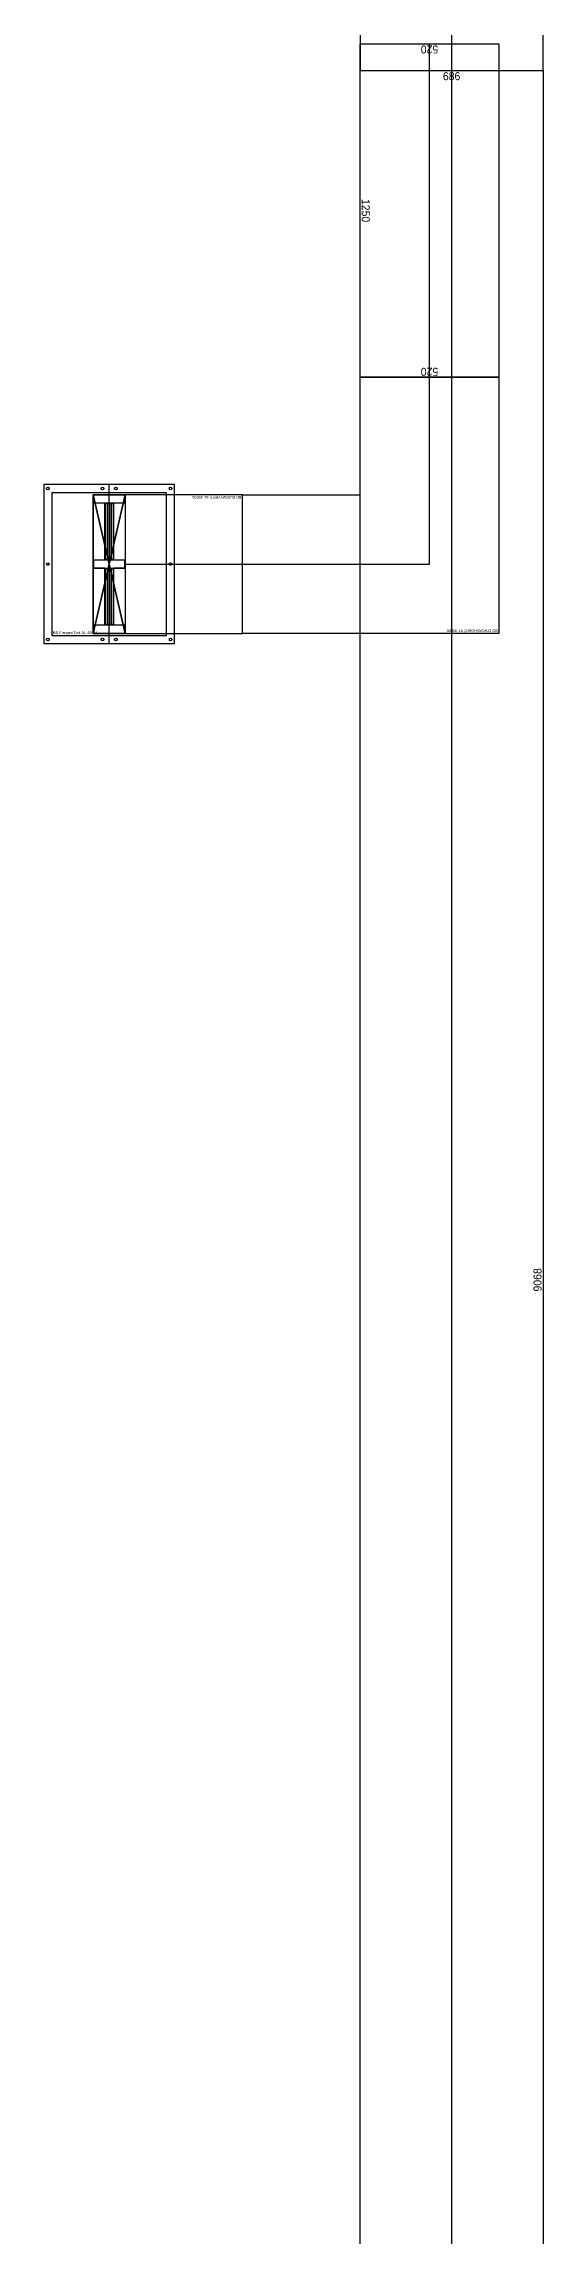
# Model space of a CAD drawing. Header units: millimetres. Extents: x 84228 to 374549, y -351975 to 847575.
# Drawn here: x 291160 to 293031, y -304616 to -296400 of the extents above; entities that cross this region are included whole.
import ezdxf
from ezdxf.enums import TextEntityAlignment as Align

# ---------------------------------------------------------------- set-up
doc = ezdxf.new("R2010")
doc.units = ezdxf.units.MM
doc.header["$LTSCALE"] = 150
doc.layers.get('Defpoints').update_dxf_attribs({"color": 150})
doc.layers.add('-----27 Bus Duct_LV_380-220V', color=200, linetype='Continuous')
doc.layers.add('-----27 Bus Duct_LV_380-220V_IT BACK UP', color=2, linetype='Continuous')
doc.styles.add('ELEC', font='Dotum.ttf')
doc.styles.get("Standard").update_dxf_attribs({"font": 'Dotum.ttf'})
doc.dimstyles.new('전기통신참고용-치수', dxfattribs={"dimscale": 15, "dimtxt": 2, "dimasz": 0, "dimexe": 0, "dimexo": 0, "dimgap": 0.4, "dimtad": 4, "dimdec": 0, "dimzin": 0, "dimdsep": 46, "dimtxsty": 'Standard', "dimblk": 'NONE', "dimcen": 0, "dimse1": 1, "dimse2": 1, "dimsd1": 1, "dimsd2": 1, "dimclrd": 8, "dimclre": 8, "dimclrt": 8, "dimadec": 0, "dimazin": 0, "dimtfac": 1, "dimtdec": 0, "dimtix": 1, "dimtmove": 2, "dimatfit": 0, "dimldrblk": 'NONE', "dimfxl": 2, "dimtolj": 1, "dimtzin": 0, "dimarcsym": 0})

# ---------------------------------------------------------------- blocks, each defined once
blk = doc.blocks.new('*D199')
at = {"layer": 'Defpoints', "color": 0, "transparency": 16777216}
for p in [(0, 8990), (686, 8990), (686, 8990)]:
    blk.add_point(p, dxfattribs=at)
at = {"color": 0, "transparency": 16777216, "insert": (343, 8969), "char_height": 30, "attachment_point": 5}
blk.add_mtext('\\A1;{\\C0;686}', dxfattribs=at)
blk = doc.blocks.new('_None')
blk = doc.blocks.new('*D200')
at = {"layer": 'Defpoints', "color": 0, "transparency": 16777216}
for p in [(686, 8990), (686, 8990), (686, -78)]:
    blk.add_point(p, dxfattribs=at)
at = {"color": 0, "transparency": 16777216, "insert": (665, 4456), "char_height": 30, "attachment_point": 5, "rotation": 90}
blk.add_mtext('\\A1;{\\C0;9068}', dxfattribs=at)
blk = doc.blocks.new('*D201')
at = {"layer": 'Defpoints', "color": 0, "transparency": 16777216}
for p in [(0, -78), (686, -78), (686, -78)]:
    blk.add_point(p, dxfattribs=at)
at = {"color": 0, "transparency": 16777216, "insert": (343, -57), "char_height": 30, "attachment_point": 5}
blk.add_mtext('\\A1;{\\C0;686}', dxfattribs=at)
blk = doc.blocks.new('*U74')
at = {"color": 0}
blk.add_lwpolyline([(-343, -343), (800, -343), (800, 343), (343, 343), (343, 800), (-343, 800)], close=True, dxfattribs=at)
at = {"color": 1}
blk.add_lwpolyline([(800, 0), (0, 0), (0, 800)], dxfattribs=at)
at = {"color": 0, "style": 'ELEC'}
blk.add_text('BD ELBOW(HORIZ)-AL 5000A', height=10, dxfattribs=at).set_placement((-338, -333), align=Align.MIDDLE_LEFT)
blk = doc.blocks.new('*D279')
at = {"layer": 'Defpoints', "color": 0, "transparency": 16777216}
for p in [(0, 5464.2), (520, 5464.2), (520, 5464.2)]:
    blk.add_point(p, dxfattribs=at)
at = {"color": 0, "transparency": 16777216, "insert": (260, 5443.2), "char_height": 30, "attachment_point": 5}
blk.add_mtext('\\A1;{\\C0;520}', dxfattribs=at)
blk = doc.blocks.new('*D280')
at = {"layer": 'Defpoints', "color": 0, "transparency": 16777216}
for p in [(520, 5464.2), (520, 5464.2), (520, 4213.7)]:
    blk.add_point(p, dxfattribs=at)
at = {"color": 0, "transparency": 16777216, "insert": (499, 4839), "char_height": 30, "attachment_point": 5, "rotation": 90}
blk.add_mtext('\\A1;{\\C0;1250}', dxfattribs=at)
blk = doc.blocks.new('*D281')
at = {"layer": 'Defpoints', "color": 0, "transparency": 16777216}
for p in [(0, 4213.7), (520, 4213.7), (520, 4213.7)]:
    blk.add_point(p, dxfattribs=at)
at = {"color": 0, "transparency": 16777216, "insert": (260, 4234.7), "char_height": 30, "attachment_point": 5}
blk.add_mtext('\\A1;{\\C0;520}', dxfattribs=at)
blk = doc.blocks.new('*U23')
at = {"color": 1}
for p, q in [((60, 260), (-60, -260)), ((-60, 260), (60, -260))]:
    blk.add_line(p, q, dxfattribs=at)
at = {"color": 0}
blk.add_line((0, -298.5), (0, 298.5), dxfattribs=at)
for points in [[(-245, -298.5), (245, -298.5), (245, 298.5), (-245, 298.5)], [(-215, -267.5), (215, -267.5), (215, 267.5), (-215, 267.5)]]:
    blk.add_lwpolyline(points, close=True, dxfattribs=at)
at = {"color": 1}
blk.add_lwpolyline([(60, -260), (-60, -260), (-60, 260), (60, 260)], close=True, dxfattribs=at)
for points in [[(-60, 14, -0.4142136), (-58, 16), (-17.2, 16, 0.4142136), (-16.2, 17), (-16.2, 227, 0.4142136), (-17.2, 228), (-58, 228, -0.4142136), (-60, 230), (-60, 260, -0.4142136), (-59, 259), (-59, 230, 0.4142136), (-58, 229), (58, 229, 0.4142136), (59, 230), (59, 259, -0.4142136), (60, 260), (60, 230, -0.4142136), (58, 228), (17.2, 228, 0.4142136), (16.2, 227), (16.2, 17, 0.4142136), (17.2, 16), (58, 16, -0.4142136), (60, 14), (60, 2, -0.4142136), (59, 3), (59, 14, 0.4142136), (58, 15), (-58, 15, 0.4142136), (-59, 14), (-59, 3, -0.4142136), (-60, 2), (-60, 2), (-60, 2), (-60, 2)], [(-15.2, 17), (-15.2, 227, -0.4142136), (-14.2, 228), (14.2, 228, -0.4142136), (15.2, 227), (15.2, 17, -0.4142136), (14.2, 16), (-14.2, 16, -0.4142136)], [(-14.2, 18), (-14.2, 226, -0.4142136), (-13.2, 227), (-8.85, 227, -0.4142136), (-7.85, 226), (-7.85, 18, -0.4142136), (-8.85, 17), (-13.2, 17, -0.4142136)], [(-6.85, 18), (-6.85, 226, -0.4142136), (-5.85, 227), (-1.5, 227, -0.4142136), (-0.5, 226), (-0.5, 18, -0.4142136), (-1.5, 17), (-5.85, 17, -0.4142136)], [(0.5, 18), (0.5, 226, -0.4142136), (1.5, 227), (5.85, 227, -0.4142136), (6.85, 226), (6.85, 18, -0.4142136), (5.85, 17), (1.5, 17, -0.4142136)], [(7.85, 18), (7.85, 226, -0.4142136), (8.85, 227), (13.2, 227, -0.4142136), (14.2, 226), (14.2, 18, -0.4142136), (13.2, 17), (8.85, 17, -0.4142136)], [(-60, -230, -0.4142136), (-58, -228), (-17.2, -228, 0.4142136), (-16.2, -227), (-16.2, -17, 0.4142136), (-17.2, -16), (-58, -16, -0.4142136), (-60, -14), (-60, 0, -0.4142136), (-59, -1), (-59, -14, 0.4142136), (-58, -15), (58, -15, 0.4142136), (59, -14), (59, -1, -0.4142136), (60, 0), (60, -14, -0.4142136), (58, -16), (17.2, -16, 0.4142136), (16.2, -17), (16.2, -227, 0.4142136), (17.2, -228), (58, -228, -0.4142136), (60, -230), (60, -260, -0.4142136), (59, -259), (59, -230, 0.4142136), (58, -229), (-58, -229, 0.4142136), (-59, -230), (-59, -259, -0.4142136), (-60, -260), (-60, -260), (-60, -260), (-60, -260)], [(-15.2, -227), (-15.2, -17, -0.4142136), (-14.2, -16), (14.2, -16, -0.4142136), (15.2, -17), (15.2, -227, -0.4142136), (14.2, -228), (-14.2, -228, -0.4142136)], [(-14.2, -226), (-14.2, -18, -0.4142136), (-13.2, -17), (-8.85, -17, -0.4142136), (-7.85, -18), (-7.85, -226, -0.4142136), (-8.85, -227), (-13.2, -227, -0.4142136)], [(-6.85, -226), (-6.85, -18, -0.4142136), (-5.85, -17), (-1.5, -17, -0.4142136), (-0.5, -18), (-0.5, -226, -0.4142136), (-1.5, -227), (-5.85, -227, -0.4142136)], [(0.5, -226), (0.5, -18, -0.4142136), (1.5, -17), (5.85, -17, -0.4142136), (6.85, -18), (6.85, -226, -0.4142136), (5.85, -227), (1.5, -227, -0.4142136)], [(7.85, -226), (7.85, -18, -0.4142136), (8.85, -17), (13.2, -17, -0.4142136), (14.2, -18), (14.2, -226, -0.4142136), (13.2, -227), (8.85, -227, -0.4142136)]]:
    blk.add_lwpolyline(points, format="xyb", close=True, dxfattribs=at)
at = {"color": 0}
for centre in [(-230, 283), (-25, 283), (25, 283), (230, 283), (-230, 0), (230, 0), (-230, -283), (-25, -283), (25, -283), (230, -283)]:
    blk.add_circle(centre, 5, dxfattribs=at)
at = {"color": 0, "style": 'ELEC'}
blk.add_text('BD Flanged End-AL 4000A', height=10, dxfattribs=at).set_placement((-210, -257.5), align=Align.MIDDLE_LEFT)
blk = doc.blocks.new('*U22')
at = {"color": 1}
for p, q in [((340, 260), (220, -260)), ((220, 260), (340, -260))]:
    blk.add_line(p, q, dxfattribs=at)
at = {"color": 0}
blk.add_lwpolyline([(-220, -260), (220, -260), (220, 260), (-220, 260)], close=True, dxfattribs=at)
blk.add_lwpolyline([(220, -260), (340, -260), (340, 260), (220, 260)], dxfattribs=at)
at = {"color": 1}
for points in [[(220, 14, -0.4142136), (222, 16), (262.8, 16, 0.4142136), (263.8, 17), (263.8, 227, 0.4142136), (262.8, 228), (222, 228, -0.4142136), (220, 230), (220, 260, -0.4142136), (221, 259), (221, 230, 0.4142136), (222, 229), (338, 229, 0.4142136), (339, 230), (339, 259, -0.4142136), (340, 260), (340, 230, -0.4142136), (338, 228), (297.2, 228, 0.4142136), (296.2, 227), (296.2, 17, 0.4142136), (297.2, 16), (338, 16, -0.4142136), (340, 14), (340, 2, -0.4142136), (339, 3), (339, 14, 0.4142136), (338, 15), (222, 15, 0.4142136), (221, 14), (221, 3, -0.4142136), (220, 2), (220, 2), (220, 2), (220, 2)], [(264.8, 17), (264.8, 227, -0.4142136), (265.8, 228), (294.2, 228, -0.4142136), (295.2, 227), (295.2, 17, -0.4142136), (294.2, 16), (265.8, 16, -0.4142136)], [(265.8, 18), (265.8, 226, -0.4142136), (266.8, 227), (271.15, 227, -0.4142136), (272.15, 226), (272.15, 18, -0.4142136), (271.15, 17), (266.8, 17, -0.4142136)], [(273.15, 18), (273.15, 226, -0.4142136), (274.15, 227), (278.5, 227, -0.4142136), (279.5, 226), (279.5, 18, -0.4142136), (278.5, 17), (274.15, 17, -0.4142136)], [(280.5, 18), (280.5, 226, -0.4142136), (281.5, 227), (285.85, 227, -0.4142136), (286.85, 226), (286.85, 18, -0.4142136), (285.85, 17), (281.5, 17, -0.4142136)], [(287.85, 18), (287.85, 226, -0.4142136), (288.85, 227), (293.2, 227, -0.4142136), (294.2, 226), (294.2, 18, -0.4142136), (293.2, 17), (288.85, 17, -0.4142136)], [(220, -230, -0.4142136), (222, -228), (262.8, -228, 0.4142136), (263.8, -227), (263.8, -17, 0.4142136), (262.8, -16), (222, -16, -0.4142136), (220, -14), (220, 0, -0.4142136), (221, -1), (221, -14, 0.4142136), (222, -15), (338, -15, 0.4142136), (339, -14), (339, -1, -0.4142136), (340, 0), (340, -14, -0.4142136), (338, -16), (297.2, -16, 0.4142136), (296.2, -17), (296.2, -227, 0.4142136), (297.2, -228), (338, -228, -0.4142136), (340, -230), (340, -260, -0.4142136), (339, -259), (339, -230, 0.4142136), (338, -229), (222, -229, 0.4142136), (221, -230), (221, -259, -0.4142136), (220, -260), (220, -260), (220, -260), (220, -260)], [(264.8, -227), (264.8, -17, -0.4142136), (265.8, -16), (294.2, -16, -0.4142136), (295.2, -17), (295.2, -227, -0.4142136), (294.2, -228), (265.8, -228, -0.4142136)], [(265.8, -226), (265.8, -18, -0.4142136), (266.8, -17), (271.15, -17, -0.4142136), (272.15, -18), (272.15, -226, -0.4142136), (271.15, -227), (266.8, -227, -0.4142136)], [(273.15, -226), (273.15, -18, -0.4142136), (274.15, -17), (278.5, -17, -0.4142136), (279.5, -18), (279.5, -226, -0.4142136), (278.5, -227), (274.15, -227, -0.4142136)], [(280.5, -226), (280.5, -18, -0.4142136), (281.5, -17), (285.85, -17, -0.4142136), (286.85, -18), (286.85, -226, -0.4142136), (285.85, -227), (281.5, -227, -0.4142136)], [(287.85, -226), (287.85, -18, -0.4142136), (288.85, -17), (293.2, -17, -0.4142136), (294.2, -18), (294.2, -226, -0.4142136), (293.2, -227), (288.85, -227, -0.4142136)]]:
    blk.add_lwpolyline(points, format="xyb", close=True, dxfattribs=at)
blk.add_lwpolyline([(220, 0), (-220, 0)], dxfattribs=at)
at = {"color": 0, "style": 'ELEC'}
blk.add_text('BD ELBOW(VERT)-AL 4000A', height=10, dxfattribs=at).set_placement((-215, -250), align=Align.MIDDLE_LEFT)
blk = doc.blocks.new('*U24')
at = {"color": 0}
blk.add_lwpolyline([(-260, -260), (700, -260), (700, 260), (260, 260), (260, 700), (-260, 700)], close=True, dxfattribs=at)
at = {"color": 1}
blk.add_lwpolyline([(700, 0), (0, 0), (0, 700)], dxfattribs=at)
at = {"color": 0, "style": 'ELEC'}
blk.add_text('BD ELBOW(HORIZ)-AL 4000A', height=10, dxfattribs=at).set_placement((-255, -250), align=Align.MIDDLE_LEFT)
blk = doc.blocks.new('*U198')
at = {"color": 1}
blk.add_line((343, 8990), (343, -78), dxfattribs=at)
at = {"color": 0}
blk.add_lwpolyline([(686, -78), (0, -78), (0, 8990), (686, 8990)], close=True, dxfattribs=at)
for base, p1, p2, override, picture, middle in [((686, 8990), (0, 8990), (686, 8990), {"dimtxsty": 'Standard', "dimclrd": 0, "dimclre": 0, "dimclrt": 0}, '*D199', (343, 8969)), ((686, -78), (0, -78), (686, -78), {"dimtad": 1, "dimtxsty": 'Standard', "dimclrd": 0, "dimclre": 0, "dimclrt": 0}, '*D201', (343, -57))]:
    dim = blk.add_linear_dim(base=base, p1=p1, p2=p2, text='{\\C0;<>}', dimstyle='전기통신참고용-치수', override=override, dxfattribs=at)
    dim.commit()
    dim.dimension.update_dxf_attribs({"geometry": picture, "text_midpoint": middle})
dim = blk.add_linear_dim(base=(686, 8990), p1=(686, -78), p2=(686, 8990), angle=90, text='{\\C0;<>}', dimstyle='전기통신참고용-치수', override={"dimtad": 1, "dimtxsty": 'Standard', "dimclrd": 0, "dimclre": 0, "dimclrt": 0}, dxfattribs=at)
dim.commit()
dim.dimension.update_dxf_attribs({"geometry": '*D200', "text_midpoint": (665, 4456)})
blk = doc.blocks.new('*U278')
at = {"color": 1}
blk.add_line((260, 5464.2), (260, 4213.7), dxfattribs=at)
at = {"color": 0}
blk.add_lwpolyline([(520, 4213.7), (0, 4213.7), (0, 5464.2), (520, 5464.2)], close=True, dxfattribs=at)
for base, p1, p2, override, picture, middle in [((520, 5464.2), (0, 5464.2), (520, 5464.2), {"dimtxsty": 'Standard', "dimclrd": 0, "dimclre": 0, "dimclrt": 0}, '*D279', (260, 5443.2)), ((520, 4213.7), (0, 4213.7), (520, 4213.7), {"dimtad": 1, "dimtxsty": 'Standard', "dimclrd": 0, "dimclre": 0, "dimclrt": 0}, '*D281', (260, 4234.7))]:
    dim = blk.add_linear_dim(base=base, p1=p1, p2=p2, text='{\\C0;<>}', dimstyle='전기통신참고용-치수', override=override, dxfattribs=at)
    dim.commit()
    dim.dimension.update_dxf_attribs({"geometry": picture, "text_midpoint": middle})
dim = blk.add_linear_dim(base=(520, 5464.2004777), p1=(520, 4213.7004777), p2=(520, 5464.2004777), angle=90, text='{\\C0;<>}', dimstyle='전기통신참고용-치수', override={"dimtad": 1, "dimtxsty": 'Standard', "dimclrd": 0, "dimclre": 0, "dimclrt": 0}, dxfattribs=at)
dim.commit()
dim.dimension.update_dxf_attribs({"geometry": '*D280', "text_midpoint": (498.9796472, 4838.9504777)})

msp = doc.modelspace()

# ---------------------------------------------------------------- block references
at = {"layer": '-----27 Bus Duct_LV_380-220V', "rotation": 180}
for name, p in [('*U278', (292865, -292185.8)), ('*U22', (291685, -298350))]:
    msp.add_blockref(name, p, dxfattribs=at)
at = {"layer": '-----27 Bus Duct_LV_380-220V', "xscale": -1}
msp.add_blockref('*U24', (292605, -298350), dxfattribs=at)
at = {"layer": '-----27 Bus Duct_LV_380-220V'}
msp.add_blockref('*U23', (291405, -298350), dxfattribs=at)
at = {"layer": '-----27 Bus Duct_LV_380-220V_IT BACK UP', "rotation": 180}
msp.add_blockref('*U74', (292688, -295700), dxfattribs=at)
at = {"layer": '-----27 Bus Duct_LV_380-220V_IT BACK UP'}
msp.add_blockref('*U198', (292345, -305490), dxfattribs=at)

doc.saveas('drawing.dxf')
